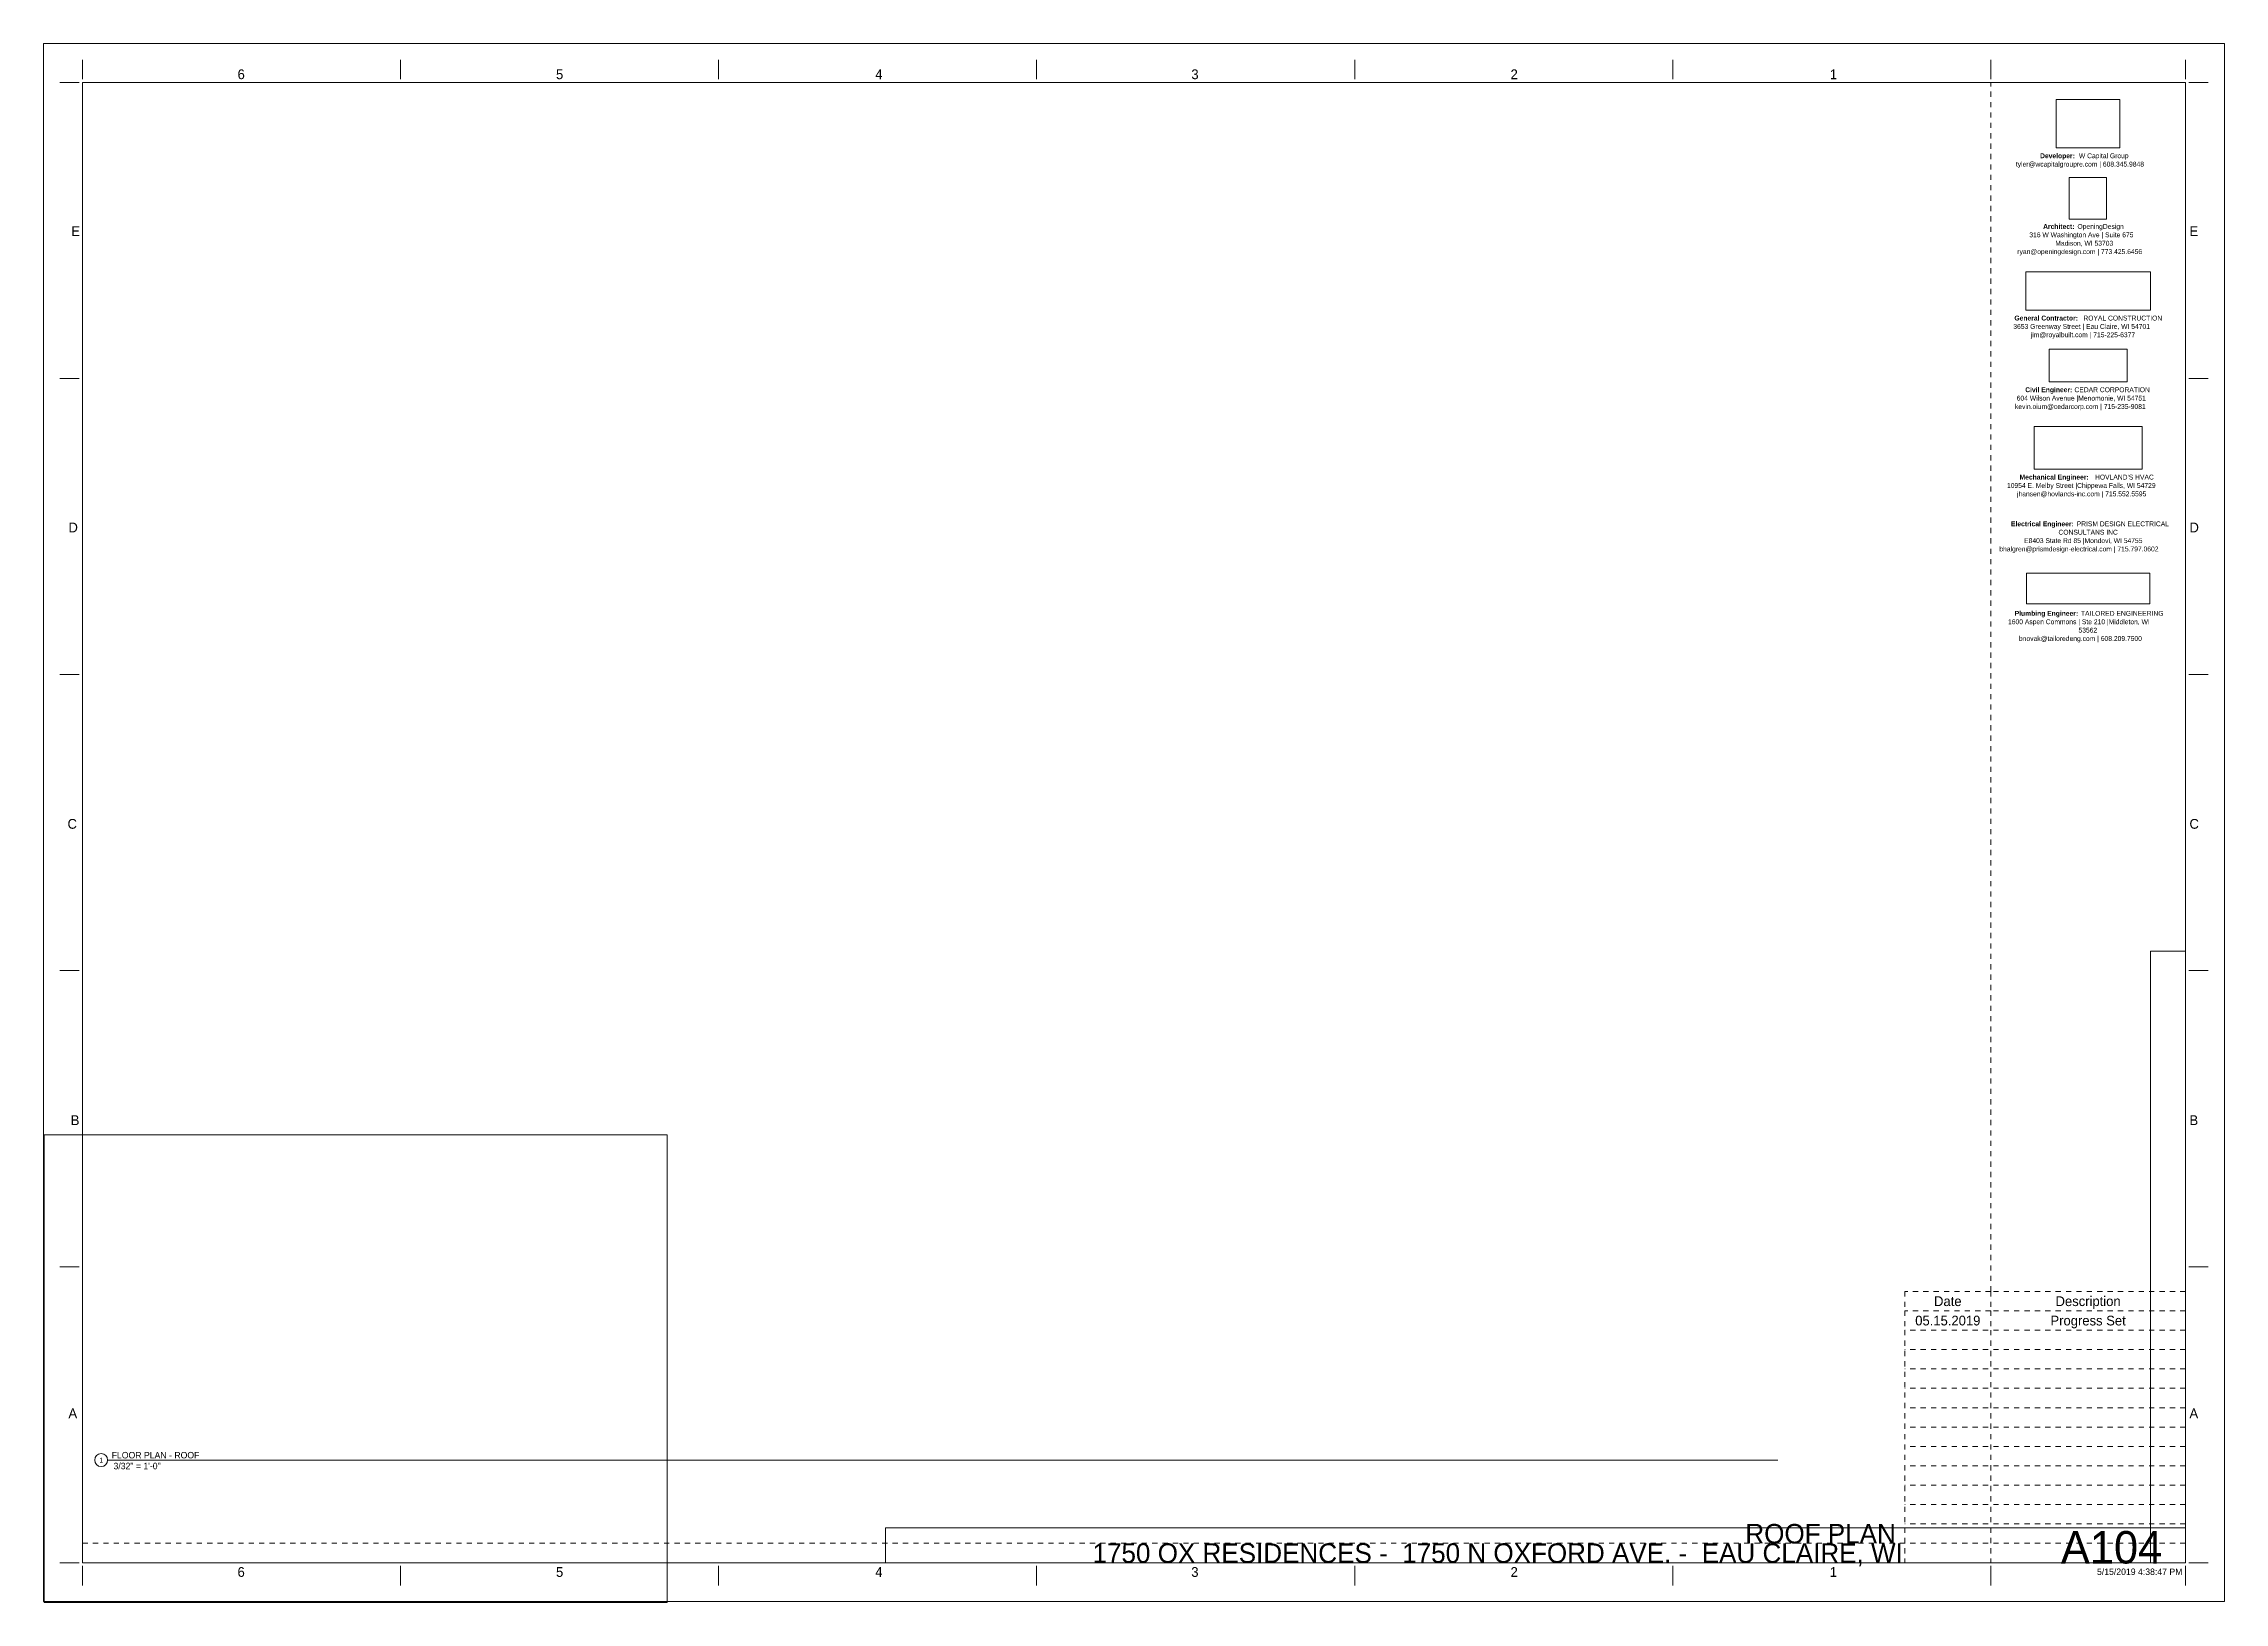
# Paper-space layout 'Layout1' of a CAD drawing. Header units: inches. Extents: x 0 to 42, y 0 to 30.
import ezdxf

# ---------------------------------------------------------------- set-up
doc = ezdxf.new("R2010")
doc.units = ezdxf.units.IN
doc.header["$MEASUREMENT"] = 0
doc.linetypes.add('Dot 1_32_', pattern=[0.03125, 0, -0.03125])
for name, color, linetype, lineweight in [('A-DETL', 90, 'Continuous', 9), ('G-ANNO-SCHD', 231, 'Continuous', 9), ('G-ANNO-TTLB', 6, 'Continuous', 9), ('G-ANNO-TTLB-MEDM', 33, 'Continuous', 20)]:
    doc.layers.add(name, color=color, linetype=linetype, lineweight=lineweight)
doc.layers.add('G-ANNO-NPLT', color=191, linetype='Continuous', plot=False)
doc.styles.add('Century Gothic_2', font='ufonts.com_century-gothic.ttf', dxfattribs={"height": 0.1875})
doc.styles.add('Century Gothic_3', font='ufonts.com_century-gothic.ttf', dxfattribs={"height": 0.09375})
doc.styles.add('Century Gothic_4', font='ufonts.com_century-gothic.ttf', dxfattribs={"height": 0.125})
doc.styles.add('Century Gothic_5', font='ufonts.com_century-gothic.ttf', dxfattribs={"height": 0.625})
doc.styles.add('Century Gothic_6', font='ufonts.com_century-gothic.ttf', dxfattribs={"height": 0.375})
doc.styles.add('Century Gothic_B', font='GOTHICB.TTF', dxfattribs={"height": 0.09375})
picture_1 = doc.add_image_def('image1.jpg', size_in_pixel=(336, 83))
picture_2 = doc.add_image_def('image2.jpg', size_in_pixel=(278, 110))
picture_3 = doc.add_image_def('image3.jpg', size_in_pixel=(302, 126))
picture_4 = doc.add_image_def('image4.jpg', size_in_pixel=(261, 80))
picture_5 = doc.add_image_def('image5.jpg', size_in_pixel=(344, 261))
picture_6 = doc.add_image_def('image6.jpg', size_in_pixel=(547, 610))
picture_7 = doc.add_image_def('image7.jpg', size_in_pixel=(95, 1663))
picture_8 = doc.add_image_def('image8.jpg', size_in_pixel=(3536, 95))

# ---------------------------------------------------------------- blocks, each defined once
blk = doc.blocks.new('OD Title Block - 30x42 - CDs - one-598439-ROOF PLAN')
at = {"layer": 'G-ANNO-TTLB'}
for p, q in [((-0.01, 30.014), (41.99, 30.014)), ((-0.01, 0.014), (-0.01, 30.014)), ((41.99, 0.014), (41.99, 30.014)), ((-0.01, 0.014), (41.99, 0.014))]:
    blk.add_line(p, q, dxfattribs=at)
at = {"layer": 'G-ANNO-TTLB', "linetype": 'Dot 1_32_', "lineweight": 13}
for p, q in [((37.49, 5.989), (37.49, 29.264)), ((0.74, 1.137), (35.905, 1.137))]:
    blk.add_line(p, q, dxfattribs=at)
at = {"layer": 'G-ANNO-TTLB-MEDM'}
for p, q in [((0.74, 29.326), (0.74, 29.701)), ((6.865, 29.326), (6.865, 29.701)), ((12.99, 29.326), (12.99, 29.701)), ((19.115, 29.326), (19.115, 29.701)), ((25.24, 29.326), (25.24, 29.701)), ((31.365, 29.326), (31.365, 29.701)), ((37.49, 29.326), (37.49, 29.701)), ((41.24, 29.326), (41.24, 29.701)), ((0.677, 29.264), (0.302, 29.264)), ((0.74, 29.264), (41.24, 29.264)), ((0.74, 29.264), (0.74, 0.764)), ((41.24, 29.264), (41.24, 0.764)), ((41.302, 29.264), (41.677, 29.264)), ((0.677, 23.564), (0.302, 23.564)), ((41.302, 23.564), (41.677, 23.564)), ((0.677, 17.864), (0.302, 17.864)), ((41.302, 17.864), (41.677, 17.864)), ((0.677, 12.164), (0.302, 12.164)), ((41.302, 12.164), (41.677, 12.164)), ((0.677, 6.464), (0.302, 6.464)), ((41.302, 6.464), (41.677, 6.464)), ((0.677, 0.764), (0.302, 0.764)), ((0.74, 0.764), (41.24, 0.764)), ((0.74, 0.701), (0.74, 0.326)), ((6.865, 0.701), (6.865, 0.326)), ((12.99, 0.701), (12.99, 0.326)), ((19.115, 0.701), (19.115, 0.326)), ((25.24, 0.701), (25.24, 0.326)), ((31.365, 0.701), (31.365, 0.326)), ((37.49, 0.701), (37.49, 0.326)), ((41.24, 0.701), (41.24, 0.326)), ((41.302, 0.764), (41.677, 0.764))]:
    blk.add_line(p, q, dxfattribs=at)
at = {"layer": 'G-ANNO-TTLB', "attachment_point": 1}
for s, insert, char_height, width, style in [('6', (3.725, 29.517), 0.188, 0.17675, 'Century Gothic_2'), ('5', (9.858, 29.517), 0.188, 0.17675, 'Century Gothic_2'), ('4', (16.007, 29.517), 0.188, 0.17675, 'Century Gothic_2'), ('3', (22.094, 29.517), 0.188, 0.17675, 'Century Gothic_2'), ('2', (28.242, 29.517), 0.188, 0.17675, 'Century Gothic_2'), ('1', (34.391, 29.517), 0.188, 0.17675, 'Century Gothic_2'), ('tyler@wcapitalgroupre.com | 608.345.9848', (37.974, 27.74), 0.09375, 3.36141, 'Century Gothic_3'), ('Developer: ', (38.44, 27.901), 0.09375, 0.90584, 'Century Gothic_B'), ('W Capital Group', (39.188, 27.901), 0.09375, 1.32878, 'Century Gothic_3'), ('E', (0.523, 26.497), 0.188, 0.17044, 'Century Gothic_2'), ('Architect: ', (38.499, 26.54), 0.09375, 0.80169, 'Century Gothic_B'), ('OpeningDesign', (39.16, 26.54), 0.09375, 1.212, 'Century Gothic_3'), ('E', (41.317, 26.497), 0.188, 0.17044, 'Century Gothic_2'), ('ryan@openingdesign.com | 773.425.6456', (38.002, 26.056), 0.09375, 3.21937, 'Century Gothic_3'), ('316 W Washington Ave | Suite 675', (38.233, 26.379), 0.09375, 2.65756, 'Century Gothic_3'), ('Madison, WI 53703', (38.733, 26.217), 0.09375, 1.44556, 'Century Gothic_3'), ('General Contractor: ', (37.946, 24.776), 0.09375, 1.60969, 'Century Gothic_B'), ('3653 Greenway Street | Eau Claire, WI 54701', (37.925, 24.615), 0.09375, 3.4845, 'Century Gothic_3'), ('jim@royalbuilt.com | 715-225-6377', (38.263, 24.454), 0.09375, 2.66387, 'Century Gothic_3'), ('ROYAL CONSTRUCTION', (39.274, 24.776), 0.09375, 1.82116, 'Century Gothic_3'), ('604 Wilson Avenue |Menomonie, WI 54751', (37.99, 23.234), 0.09375, 3.32669, 'Century Gothic_3'), ('Civil Engineer: ', (38.154, 23.396), 0.09375, 1.14888, 'Century Gothic_B'), ('CEDAR CORPORATION', (39.102, 23.396), 0.09375, 1.78012, 'Century Gothic_3'), ('kevin.oium@cedarcorp.com | 715-235-9081', (37.956, 23.073), 0.09375, 3.40559, 'Century Gothic_3'), ('10954 E. Melby Street |Chippewa Falls, WI 54729', (37.803, 21.552), 0.09375, 3.77487, 'Century Gothic_3'), ('Mechanical Engineer: ', (38.045, 21.714), 0.09375, 1.76119, 'Century Gothic_B'), ("HOVLAND'S HVAC", (39.498, 21.714), 0.09375, 1.42663, 'Century Gothic_3'), ('jhansen@hovlands-inc.com | 715.552.5595', (37.996, 21.391), 0.09375, 3.31091, 'Century Gothic_3'), ('D', (0.468, 20.791), 0.188, 0.23672, 'Century Gothic_2'), ('Electrical Engineer: ', (37.88, 20.814), 0.09375, 1.53394, 'Century Gothic_B'), ('CONSULTANS INC', (38.794, 20.653), 0.09375, 1.37613, 'Century Gothic_3'), ('PRISM DESIGN ELECTRICAL ', (39.146, 20.814), 0.09375, 2.09891, 'Century Gothic_3'), ('D', (41.317, 20.791), 0.188, 0.23672, 'Century Gothic_2'), ('bhalgren@prismdesign-electrical.com | 715.797.0602', (37.656, 20.33), 0.09375, 4.13469, 'Century Gothic_3'), ('E8403 State Rd 85 |Mondovi, WI 54755', (38.133, 20.491), 0.09375, 2.9795, 'Century Gothic_3'), ('1600 Aspen Commons | Ste 210 |Middleton, WI ', (37.823, 18.928), 0.09375, 3.77172, 'Century Gothic_3'), ('Plumbing Engineer: ', (37.951, 19.09), 0.09375, 1.54656, 'Century Gothic_B'), ('TAILORED ENGINEERING', (39.227, 19.09), 0.09375, 1.87166, 'Century Gothic_3'), ('bnovak@tailoredeng.com | 608.209.7500', (38.034, 18.606), 0.09375, 3.21622, 'Century Gothic_3'), ('53562', (39.18, 18.767), 0.0937, 0.44188, 'Century Gothic_3'), ('C', (0.45, 15.084), 0.188, 0.25881, 'Century Gothic_2'), ('C', (41.317, 15.084), 0.188, 0.25881, 'Century Gothic_2'), ('B', (0.512, 9.378), 0.188, 0.18306, 'Century Gothic_2'), ('B', (41.317, 9.378), 0.188, 0.18306, 'Century Gothic_2'), ('A', (0.468, 3.734), 0.188, 0.23672, 'Century Gothic_2'), ('A', (41.317, 3.734), 0.188, 0.23672, 'Century Gothic_2'), ('6', (3.724, 0.679), 0.188, 0.17675, 'Century Gothic_2'), ('5', (9.858, 0.679), 0.188, 0.17675, 'Century Gothic_2'), ('4', (16.007, 0.679), 0.188, 0.17675, 'Century Gothic_2'), ('3', (22.093, 0.679), 0.188, 0.17675, 'Century Gothic_2'), ('2', (28.242, 0.679), 0.188, 0.17675, 'Century Gothic_2'), ('1', (34.39, 0.679), 0.188, 0.17675, 'Century Gothic_2')]:
    blk.add_mtext(s, dxfattribs=dict(at, insert=insert, char_height=char_height, width=width, style=style))
at = {"layer": 'G-ANNO-TTLB'}
image = blk.add_image(picture_5, insert=(38.752, 28.006), size_in_units=(1.226, 0.93), dxfattribs=at)
image.dxf.flags = 7
image = blk.add_image(picture_6, insert=(38.999, 26.632), size_in_units=(0.719, 0.802), rotation=0, dxfattribs=at)
image.dxf.flags = 7
image = blk.add_image(picture_4, insert=(38.163, 24.881), size_in_units=(2.404, 0.737), dxfattribs=at)
image.dxf.flags = 7
image = blk.add_image(picture_3, insert=(38.612, 23.5), size_in_units=(1.506, 0.628), dxfattribs=at)
image.dxf.flags = 7
image = blk.add_image(picture_2, insert=(38.326, 21.818), size_in_units=(2.077, 0.822), dxfattribs=at)
image.dxf.flags = 7
image = blk.add_image(picture_1, insert=(38.179, 19.229), size_in_units=(2.372, 0.586), dxfattribs=at)
image.dxf.flags = 7
image = blk.add_image(picture_7, insert=(40.567, 0.764), size_in_units=(0.673, 11.775), dxfattribs=at)
image.dxf.flags = 7
image = blk.add_image(picture_8, insert=(16.203, 0.764), size_in_units=(25.037, 0.673), dxfattribs=at)
image.dxf.flags = 7
blk = doc.blocks.new('Viewport - All On-568496-ROOF PLAN')
at = {"layer": 'G-ANNO-TTLB'}
for start, end in [(360, 180), (180, 360)]:
    blk.add_arc((-0.125, 0), 0.125, start, end, dxfattribs=at)

psp = doc.layouts.get("Layout1")

# ---------------------------------------------------------------- linework, layer by layer
at = {"layer": 'A-DETL', "linetype": 'Dot 1_32_', "lineweight": 13}
for p, q in [((37.49, 5.989), (35.837, 5.989)), ((35.837, 5.989), (35.837, 5.616)), ((41.24, 5.989), (37.49, 5.989)), ((37.49, 5.989), (37.49, 5.616)), ((41.24, 5.989), (41.24, 5.616)), ((37.49, 5.616), (35.837, 5.616)), ((35.837, 5.616), (35.837, 5.242)), ((41.24, 5.616), (37.49, 5.616)), ((37.49, 5.616), (37.49, 5.242)), ((41.24, 5.616), (41.24, 5.242)), ((41.24, 5.242), (35.837, 5.242)), ((35.837, 5.242), (35.837, 0.764)), ((37.49, 5.242), (37.49, 0.764)), ((41.24, 4.869), (35.837, 4.869)), ((41.24, 4.496), (35.837, 4.496)), ((41.24, 4.123), (35.837, 4.123)), ((41.24, 3.749), (35.837, 3.749)), ((41.24, 3.376), (35.837, 3.376)), ((41.24, 3.003), (35.837, 3.003)), ((41.24, 2.63), (35.837, 2.63)), ((41.24, 2.256), (35.837, 2.256)), ((41.24, 1.883), (35.837, 1.883)), ((41.24, 1.51), (35.837, 1.51)), ((41.24, 1.137), (35.837, 1.137))]:
    psp.add_line(p, q, dxfattribs=at)
at = {"layer": 'G-ANNO-NPLT', "lineweight": 9}
psp.add_line((1.223, 2.74), (33.388, 2.74), dxfattribs=at)

# ---------------------------------------------------------------- block references
at = {"layer": 'G-ANNO-TTLB'}
for name, p in [('OD Title Block - 30x42 - CDs - one-598439-ROOF PLAN', (0, 0)), ('Viewport - All On-568496-ROOF PLAN', (1.223, 2.74))]:
    psp.add_blockref(name, p, dxfattribs=at)

# ---------------------------------------------------------------- texts
at = {"layer": 'G-ANNO-SCHD', "color": 147, "char_height": 0.1875, "attachment_point": 2, "line_spacing_factor": 0.984502, "style": 'Century Gothic_2'}
for s, insert, width in [('Date', (36.663, 5.893), 0.73997), ('Description', (39.365, 5.893), 1.66316), ('05.15.2019', (36.663, 5.52), 1.54101), ('Progress Set', (39.365, 5.52), 1.75478)]:
    psp.add_mtext(s, dxfattribs=dict(at, insert=insert, width=width))
at = {"layer": 'G-ANNO-TTLB', "attachment_point": 1}
for s, insert, char_height, width, style in [('1', (1.063, 2.784), 0.0937, 0.08837, 'Century Gothic_3'), ('FLOOR PLAN - ROOF', (1.3, 2.897), 0.125, 2.0705, 'Century Gothic_4'), (' 3/32" = 1\'-0"', (1.289, 2.688), 0.125, 1.22778, 'Century Gothic_4'), ('ROOF PLAN', (32.764, 1.51), 0.375, 3.55709, 'Century Gothic_6'), ('1750 OX RESIDENCES -  1750 N OXFORD AVE. -  EAU CLAIRE, WI', (20.191, 1.136), 0.375, 18.79547, 'Century Gothic_6')]:
    psp.add_mtext(s, dxfattribs=dict(at, insert=insert, char_height=char_height, width=width, style=style))

# ---------------------------------------------------------------- viewports
at = {"layer": '0'}
psp.add_viewport(center=(6, 4.5), size=(12, 9), view_center_point=(6, 4.5), view_height=12, dxfattribs=at)

# ---------------------------------------------------------------- next in the draw order: texts
at = {"layer": 'G-ANNO-TTLB', "insert": (41.181, 0.652), "char_height": 0.125, "width": 2.08936, "attachment_point": 3, "line_spacing_factor": 0.984502, "style": 'Century Gothic_4', "bg_fill": 3, "box_fill_scale": 1.25, "bg_fill_color": 256, "bg_fill_true_color": 13158600, "bg_fill_transparency": 0}
psp.add_mtext('5/15/2019 4:38:47 PM', dxfattribs=at)

# ---------------------------------------------------------------- next in the draw order: linework, layer by layer
at = {"layer": 'A-DETL', "linetype": 'Dot 1_32_', "lineweight": 13}
for p, q in [((41.24, 5.242), (41.24, 0.764)), ((41.24, 0.764), (35.837, 0.764))]:
    psp.add_line(p, q, dxfattribs=at)

# ---------------------------------------------------------------- next in the draw order: texts
at = {"layer": 'G-ANNO-TTLB', "insert": (38.841, 1.373), "char_height": 0.625, "width": 2.52816, "attachment_point": 1, "style": 'Century Gothic_5'}
psp.add_mtext('A104', dxfattribs=at)

doc.saveas('drawing.dxf')
